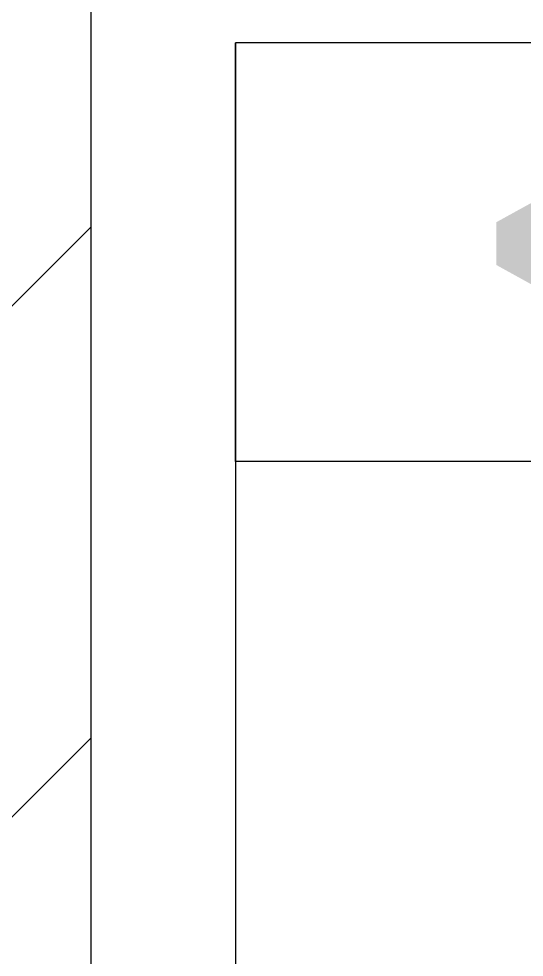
# Model space of a CAD drawing. Header units: millimetres. Extents: x -203524 to 13185, y 0 to 34178.
# Drawn here: x 6026.9 to 6114.3, y 3988.8 to 4151.1 of the extents above; entities that cross this region are included whole.
import ezdxf

# ---------------------------------------------------------------- set-up
doc = ezdxf.new("R2010")
doc.units = ezdxf.units.MM
doc.header["$MEASUREMENT"] = 0
doc.layers.get('0').update_dxf_attribs({"lineweight": 25})
doc.layers.add('D', color=3, linetype='Continuous', lineweight=13)

msp = doc.modelspace()

# ---------------------------------------------------------------- hatches: boundary and pattern name
h = msp.add_hatch(color=256)
edge = h.paths.add_edge_path()
edge.add_spline(control_points=[(6109.444, 4115.919), (6109.444, 4115.919), (6109.444, 4108.538), (6109.444, 4108.538)], knot_values=[-0.8333333, -0.8333333, -0.8333333, -0.8333333, -0.6666667, -0.6666667, -0.6666667, -0.6666667], degree=3, periodic=0)
edge.add_spline(control_points=[(6109.444, 4108.538), (6109.444, 4108.538), (6116.131, 4104.842), (6116.131, 4104.842)], knot_values=[-0.6666667, -0.6666667, -0.6666667, -0.6666667, -0.5, -0.5, -0.5, -0.5], degree=3, periodic=0)
edge.add_spline(control_points=[(6116.131, 4104.842), (6116.131, 4104.842), (6122.819, 4108.538), (6122.819, 4108.538)], knot_values=[-0.5, -0.5, -0.5, -0.5, -0.3333333, -0.3333333, -0.3333333, -0.3333333], degree=3, periodic=0)
edge.add_spline(control_points=[(6122.819, 4108.538), (6122.819, 4108.538), (6122.819, 4115.919), (6122.819, 4115.919)], knot_values=[-0.3333333, -0.3333333, -0.3333333, -0.3333333, -0.1666667, -0.1666667, -0.1666667, -0.1666667], degree=3, periodic=0)
edge.add_spline(control_points=[(6122.819, 4115.919), (6122.819, 4115.919), (6116.131, 4119.606), (6116.131, 4119.606)], knot_values=[-0.1666667, -0.1666667, -0.1666667, -0.1666667, 0, 0, 0, 0], degree=3, periodic=0)
edge.add_spline(control_points=[(6116.131, 4119.606), (6116.131, 4119.606), (6109.444, 4115.919), (6109.444, 4115.919)], knot_values=[-1, -1, -1, -1, -0.8333333, -0.8333333, -0.8333333, -0.8333333], degree=3, periodic=0)
at = {"layer": 'D'}
h = msp.add_hatch(dxfattribs=at)
h.set_pattern_fill('ANSI31', color=256, scale=500, style=0)
h.set_pattern_definition([(45, (223702.25, 22815.82), (-44.194174, 44.194174), [])])
h.paths.add_polyline_path([(6839.394, 4196.971), (6839.394, 3566.971), (6839.394, 3136.971), (6839.394, 2516.971), (6814.394, 2516.971), (6814.394, 2506.971), (6799.787, 2506.971), (6799.787, 2498.971), (6833.894, 2498.971), (6833.894, 2495.971), (6989.394, 2495.971), (6989.394, 4282.906), (7639.394, 4282.906), (7639.394, 5195.971), (5239.394, 5195.971), (5239.394, 4282.906), (5889.394, 4282.906), (5889.394, 2495.971), (6039.894, 2495.971), (6039.894, 2498.971), (6074.002, 2498.971), (6074.002, 2506.971), (6064.394, 2506.971), (6064.394, 2516.971), (6039.394, 2516.971), (6039.394, 3136.971), (6039.394, 3566.971), (6039.394, 4196.971)])

# ---------------------------------------------------------------- linework, layer by layer
msp.add_line((6039.394, 3566.971), (6039.394, 4196.971))
msp.add_line((6039.394, 3566.971), (6039.394, 4196.971))
msp.add_lwpolyline([(6064.394, 3926.971), (6814.394, 3926.971), (6814.394, 4146.971), (6064.394, 4146.971), (6064.394, 3926.971)], close=True)
at = {"color": 0}
msp.add_open_spline([(6064.394, 4074.555), (6064.394, 4074.555), (6064.394, 4146.971), (6064.394, 4146.971)], degree=3, dxfattribs=at)
msp.add_open_spline([(6208.431, 4099.492), (6196.657, 4081.752), (6188.193, 4074.555), (6144.999, 4074.555), (6144.999, 4074.555), (6144.999, 4074.555), (6064.394, 4074.555), (6064.394, 4074.555)], degree=3, knots=[0.57142857, 0.57142857, 0.57142857, 0.57142857, 0.71428571, 0.71428571, 0.71428571, 0.71428571, 0.85714286, 0.85714286, 0.85714286, 0.85714286], dxfattribs=at)

doc.saveas('drawing.dxf')
